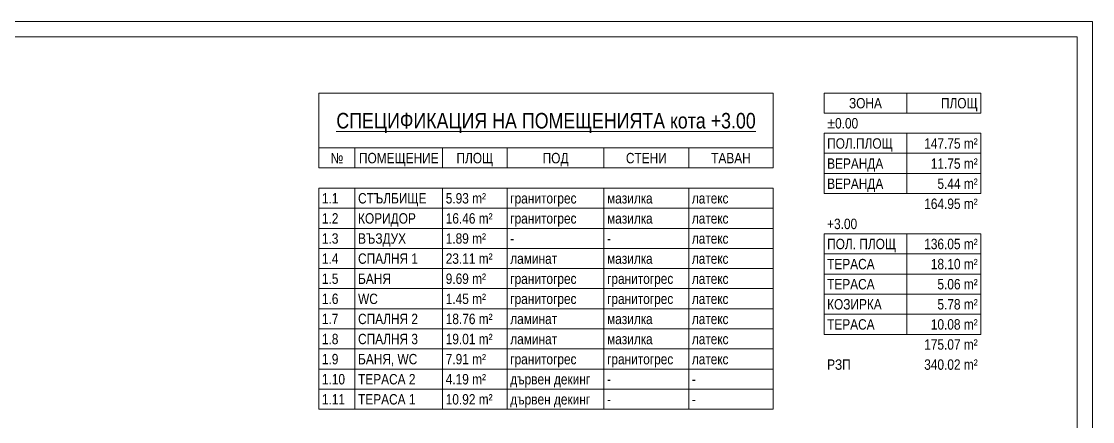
# Model space of a CAD drawing. Header units: centimetres. Extents: x 0 to 25250, y 0 to 2250.
# Drawn here: x 5116 to 6150, y 1714 to 2100 of the extents above; entities that cross this region are included whole.
import ezdxf

# ---------------------------------------------------------------- set-up
doc = ezdxf.new("R2010")
doc.units = ezdxf.units.CM
for name, color, linetype, lineweight in [('A-DETL-THIN', 7, 'Continuous', 9), ('G-ANNO-SCHD', 7, 'Continuous', 9), ('G-ANNO-TTLB', 7, 'Continuous', 9)]:
    doc.layers.add(name, color=color, linetype=linetype, lineweight=lineweight)
doc.styles.add('18_xrefed$0$Arial Narrow_1', font='ARIALN.TTF', dxfattribs={"height": 0.3})
doc.styles.add('18_xrefed$0$Arial Narrow_2', font='ARIALN.TTF', dxfattribs={"height": 0.2})

# ---------------------------------------------------------------- blocks, each defined once
blk = doc.blocks.new('TEC_ОФИЦИАЛНА РАМКА - TEC_ОФИЦИАЛНА РАМКА-2548454-СГРАДА ТИП III - РАЗПРЕДЕЛЕНИЕ _3_00')
at = {"layer": 'G-ANNO-TTLB'}
for p, q in [((41.621, 37.554), (-19.379, 37.554)), ((41.621, -4.446), (41.621, 37.554)), ((-17.129, 37.254), (41.321, 37.254)), ((41.321, 37.254), (41.321, -4.146))]:
    blk.add_line(p, q, dxfattribs=at)

msp = doc.modelspace()

# ---------------------------------------------------------------- block references
at = {"layer": 'G-ANNO-TTLB', "xscale": 50, "yscale": 50, "zscale": 50}
msp.add_blockref('TEC_ОФИЦИАЛНА РАМКА - TEC_ОФИЦИАЛНА РАМКА-2548454-СГРАДА ТИП III - РАЗПРЕДЕЛЕНИЕ _3_00', (4069, 222.3), dxfattribs=at)

# ---------------------------------------------------------------- next in the draw order: linework, layer by layer
at = {"layer": 'A-DETL-THIN'}
for p, q in [((5403.2, 2030.9), (5403.2, 1978)), ((5841.7, 2030.9), (5403.2, 2030.9)), ((5841.7, 1978), (5841.7, 2030.9)), ((5970.8, 2030.9), (5890.8, 2030.9)), ((5890.8, 2030.9), (5890.8, 2011.5)), ((6042.1, 2030.9), (5970.8, 2030.9)), ((5970.8, 2030.9), (5970.8, 2011.5)), ((6042.1, 2030.9), (6042.1, 2011.5)), ((5970.8, 2011.5), (5890.8, 2011.5)), ((6042.1, 2011.5), (5970.8, 2011.5)), ((5970.8, 1992.1), (5890.8, 1992.1)), ((5890.8, 1992.1), (5890.8, 1972.7)), ((6042.1, 1992.1), (5970.8, 1992.1)), ((5970.8, 1992.1), (5970.8, 1972.7)), ((6042.1, 1992.1), (6042.1, 1972.7)), ((5403.2, 1978), (5403.2, 1958.6)), ((5403.2, 1978), (5841.7, 1978)), ((5438.1, 1978), (5438.1, 1958.6)), ((5522.7, 1978), (5522.7, 1958.6)), ((5585, 1978), (5585, 1958.6)), ((5678.4, 1978), (5678.4, 1958.6)), ((5760.2, 1978), (5760.2, 1958.6)), ((5841.7, 1978), (5841.7, 1958.6)), ((5970.8, 1972.7), (5890.8, 1972.7)), ((5890.8, 1972.7), (5890.8, 1953.3)), ((6042.1, 1972.7), (5970.8, 1972.7)), ((5970.8, 1972.7), (5970.8, 1953.3)), ((6042.1, 1972.7), (6042.1, 1953.3)), ((5438.1, 1958.6), (5403.2, 1958.6)), ((5522.7, 1958.6), (5438.1, 1958.6)), ((5585, 1958.6), (5522.7, 1958.6)), ((5678.4, 1958.6), (5585, 1958.6)), ((5760.2, 1958.6), (5678.4, 1958.6)), ((5841.7, 1958.6), (5760.2, 1958.6)), ((5970.8, 1953.3), (5890.8, 1953.3)), ((5890.8, 1953.3), (5890.8, 1933.8)), ((6042.1, 1953.3), (5970.8, 1953.3)), ((5970.8, 1953.3), (5970.8, 1933.8)), ((6042.1, 1953.3), (6042.1, 1933.8)), ((5438.1, 1939.2), (5403.2, 1939.2)), ((5403.2, 1939.2), (5403.2, 1919.7)), ((5522.7, 1939.2), (5438.1, 1939.2)), ((5438.1, 1939.2), (5438.1, 1919.7)), ((5585, 1939.2), (5522.7, 1939.2)), ((5522.7, 1939.2), (5522.7, 1919.7)), ((5678.4, 1939.2), (5585, 1939.2)), ((5585, 1939.2), (5585, 1919.7)), ((5760.2, 1939.2), (5678.4, 1939.2)), ((5678.4, 1939.2), (5678.4, 1919.7)), ((5841.7, 1939.2), (5760.2, 1939.2)), ((5760.2, 1939.2), (5760.2, 1919.7)), ((5841.7, 1939.2), (5841.7, 1919.7)), ((5970.8, 1933.8), (5890.8, 1933.8)), ((6042.1, 1933.8), (5970.8, 1933.8)), ((5438.1, 1919.7), (5403.2, 1919.7)), ((5403.2, 1919.7), (5403.2, 1900.3)), ((5522.7, 1919.7), (5438.1, 1919.7)), ((5438.1, 1919.7), (5438.1, 1900.3)), ((5585, 1919.7), (5522.7, 1919.7)), ((5522.7, 1919.7), (5522.7, 1900.3)), ((5678.4, 1919.7), (5585, 1919.7)), ((5585, 1919.7), (5585, 1900.3)), ((5760.2, 1919.7), (5678.4, 1919.7)), ((5678.4, 1919.7), (5678.4, 1900.3)), ((5841.7, 1919.7), (5760.2, 1919.7)), ((5760.2, 1919.7), (5760.2, 1900.3)), ((5841.7, 1919.7), (5841.7, 1900.3)), ((5438.1, 1900.3), (5403.2, 1900.3)), ((5403.2, 1900.3), (5403.2, 1880.9)), ((5522.7, 1900.3), (5438.1, 1900.3)), ((5438.1, 1900.3), (5438.1, 1880.9)), ((5585, 1900.3), (5522.7, 1900.3)), ((5522.7, 1900.3), (5522.7, 1880.9)), ((5678.4, 1900.3), (5585, 1900.3)), ((5585, 1900.3), (5585, 1880.9)), ((5760.2, 1900.3), (5678.4, 1900.3)), ((5678.4, 1900.3), (5678.4, 1880.9)), ((5841.7, 1900.3), (5760.2, 1900.3)), ((5760.2, 1900.3), (5760.2, 1880.9)), ((5841.7, 1900.3), (5841.7, 1880.9)), ((5970.8, 1895), (5890.8, 1895)), ((5890.8, 1895), (5890.8, 1875.6)), ((6042.1, 1895), (5970.8, 1895)), ((5970.8, 1895), (5970.8, 1875.6)), ((6042.1, 1895), (6042.1, 1875.6)), ((5438.1, 1880.9), (5403.2, 1880.9)), ((5403.2, 1880.9), (5403.2, 1861.5)), ((5522.7, 1880.9), (5438.1, 1880.9)), ((5438.1, 1880.9), (5438.1, 1861.5)), ((5585, 1880.9), (5522.7, 1880.9)), ((5522.7, 1880.9), (5522.7, 1861.5)), ((5678.4, 1880.9), (5585, 1880.9)), ((5585, 1880.9), (5585, 1861.5)), ((5760.2, 1880.9), (5678.4, 1880.9)), ((5678.4, 1880.9), (5678.4, 1861.5)), ((5841.7, 1880.9), (5760.2, 1880.9)), ((5760.2, 1880.9), (5760.2, 1861.5)), ((5841.7, 1880.9), (5841.7, 1861.5)), ((5970.8, 1875.6), (5890.8, 1875.6)), ((5890.8, 1875.6), (5890.8, 1856.2)), ((6042.1, 1875.6), (5970.8, 1875.6)), ((5970.8, 1875.6), (5970.8, 1856.2)), ((6042.1, 1875.6), (6042.1, 1856.2)), ((5438.1, 1861.5), (5403.2, 1861.5)), ((5403.2, 1861.5), (5403.2, 1842.1)), ((5522.7, 1861.5), (5438.1, 1861.5)), ((5438.1, 1861.5), (5438.1, 1842.1)), ((5585, 1861.5), (5522.7, 1861.5)), ((5522.7, 1861.5), (5522.7, 1842.1)), ((5678.4, 1861.5), (5585, 1861.5)), ((5585, 1861.5), (5585, 1842.1)), ((5760.2, 1861.5), (5678.4, 1861.5)), ((5678.4, 1861.5), (5678.4, 1842.1)), ((5841.7, 1861.5), (5760.2, 1861.5)), ((5760.2, 1861.5), (5760.2, 1842.1)), ((5841.7, 1861.5), (5841.7, 1842.1)), ((5970.8, 1856.2), (5890.8, 1856.2)), ((5890.8, 1856.2), (5890.8, 1836.8)), ((6042.1, 1856.2), (5970.8, 1856.2)), ((5970.8, 1856.2), (5970.8, 1836.8)), ((6042.1, 1856.2), (6042.1, 1836.8)), ((5438.1, 1842.1), (5403.2, 1842.1)), ((5403.2, 1842.1), (5403.2, 1822.7)), ((5522.7, 1842.1), (5438.1, 1842.1)), ((5438.1, 1842.1), (5438.1, 1822.7)), ((5585, 1842.1), (5522.7, 1842.1)), ((5522.7, 1842.1), (5522.7, 1822.7)), ((5678.4, 1842.1), (5585, 1842.1)), ((5585, 1842.1), (5585, 1822.7)), ((5760.2, 1842.1), (5678.4, 1842.1)), ((5678.4, 1842.1), (5678.4, 1822.7)), ((5841.7, 1842.1), (5760.2, 1842.1)), ((5760.2, 1842.1), (5760.2, 1822.7)), ((5841.7, 1842.1), (5841.7, 1822.7)), ((5970.8, 1836.8), (5890.8, 1836.8)), ((5890.8, 1836.8), (5890.8, 1817.4)), ((6042.1, 1836.8), (5970.8, 1836.8)), ((5970.8, 1836.8), (5970.8, 1817.4)), ((6042.1, 1836.8), (6042.1, 1817.4)), ((5438.1, 1822.7), (5403.2, 1822.7)), ((5403.2, 1822.7), (5403.2, 1803.3)), ((5522.7, 1822.7), (5438.1, 1822.7)), ((5438.1, 1822.7), (5438.1, 1803.3)), ((5585, 1822.7), (5522.7, 1822.7)), ((5522.7, 1822.7), (5522.7, 1803.3)), ((5678.4, 1822.7), (5585, 1822.7)), ((5585, 1822.7), (5585, 1803.3)), ((5760.2, 1822.7), (5678.4, 1822.7)), ((5678.4, 1822.7), (5678.4, 1803.3)), ((5841.7, 1822.7), (5760.2, 1822.7)), ((5760.2, 1822.7), (5760.2, 1803.3)), ((5841.7, 1822.7), (5841.7, 1803.3)), ((5970.8, 1817.4), (5890.8, 1817.4)), ((5890.8, 1817.4), (5890.8, 1798)), ((6042.1, 1817.4), (5970.8, 1817.4)), ((5970.8, 1817.4), (5970.8, 1798)), ((6042.1, 1817.4), (6042.1, 1798)), ((5438.1, 1803.3), (5403.2, 1803.3)), ((5403.2, 1803.3), (5403.2, 1783.9)), ((5522.7, 1803.3), (5438.1, 1803.3)), ((5438.1, 1803.3), (5438.1, 1783.9)), ((5585, 1803.3), (5522.7, 1803.3)), ((5522.7, 1803.3), (5522.7, 1783.9)), ((5678.4, 1803.3), (5585, 1803.3)), ((5585, 1803.3), (5585, 1783.9)), ((5760.2, 1803.3), (5678.4, 1803.3)), ((5678.4, 1803.3), (5678.4, 1783.9)), ((5841.7, 1803.3), (5760.2, 1803.3)), ((5760.2, 1803.3), (5760.2, 1783.9)), ((5841.7, 1803.3), (5841.7, 1783.9)), ((5970.8, 1798), (5890.8, 1798)), ((6042.1, 1798), (5970.8, 1798)), ((5438.1, 1783.9), (5403.2, 1783.9)), ((5403.2, 1783.9), (5403.2, 1764.5)), ((5522.7, 1783.9), (5438.1, 1783.9)), ((5438.1, 1783.9), (5438.1, 1764.5)), ((5585, 1783.9), (5522.7, 1783.9)), ((5522.7, 1783.9), (5522.7, 1764.5)), ((5678.4, 1783.9), (5585, 1783.9)), ((5585, 1783.9), (5585, 1764.5)), ((5760.2, 1783.9), (5678.4, 1783.9)), ((5678.4, 1783.9), (5678.4, 1764.5)), ((5841.7, 1783.9), (5760.2, 1783.9)), ((5760.2, 1783.9), (5760.2, 1764.5)), ((5841.7, 1783.9), (5841.7, 1764.5)), ((5438.1, 1764.5), (5403.2, 1764.5)), ((5403.2, 1764.5), (5403.2, 1745.1)), ((5522.7, 1764.5), (5438.1, 1764.5)), ((5438.1, 1764.5), (5438.1, 1745.1)), ((5585, 1764.5), (5522.7, 1764.5)), ((5522.7, 1764.5), (5522.7, 1745.1)), ((5678.4, 1764.5), (5585, 1764.5)), ((5585, 1764.5), (5585, 1745.1)), ((5760.2, 1764.5), (5678.4, 1764.5)), ((5678.4, 1764.5), (5678.4, 1745.1)), ((5841.7, 1764.5), (5760.2, 1764.5)), ((5760.2, 1764.5), (5760.2, 1745.1)), ((5841.7, 1764.5), (5841.7, 1745.1)), ((5438.1, 1745.1), (5403.2, 1745.1)), ((5403.2, 1745.1), (5403.2, 1725.7)), ((5522.7, 1745.1), (5438.1, 1745.1)), ((5438.1, 1745.1), (5438.1, 1725.7)), ((5585, 1745.1), (5522.7, 1745.1)), ((5522.7, 1745.1), (5522.7, 1725.7)), ((5678.4, 1745.1), (5585, 1745.1)), ((5585, 1745.1), (5585, 1725.7)), ((5760.2, 1745.1), (5678.4, 1745.1)), ((5678.4, 1745.1), (5678.4, 1725.7)), ((5841.7, 1745.1), (5760.2, 1745.1)), ((5760.2, 1745.1), (5760.2, 1725.7)), ((5841.7, 1745.1), (5841.7, 1725.7)), ((5438.1, 1725.7), (5403.2, 1725.7)), ((5522.7, 1725.7), (5438.1, 1725.7)), ((5585, 1725.7), (5522.7, 1725.7)), ((5678.4, 1725.7), (5585, 1725.7)), ((5760.2, 1725.7), (5678.4, 1725.7)), ((5841.7, 1725.7), (5760.2, 1725.7))]:
    msp.add_line(p, q, dxfattribs=at)

# ---------------------------------------------------------------- next in the draw order: texts
at = {"layer": 'G-ANNO-SCHD', "line_spacing_factor": 0.974696}
for s, insert, char_height, width, attachment_point, style in [('ЗОНА', (5930.8, 2026.1), 10, 38.192, 2, '18_xrefed$0$Arial Narrow_2'), ('ПЛОЩ', (6039.1, 2026.1), 10, 42.613, 3, '18_xrefed$0$Arial Narrow_2'), ('\\LСПЕЦИФИКАЦИЯ НА ПОМЕЩЕНИЯТА кота +3.00', (5622.5, 2011.7), 15, 486.857, 2, '18_xrefed$0$Arial Narrow_1'), ('±0.00', (5893.8, 2006.7), 10, 35.859, 1, '18_xrefed$0$Arial Narrow_2'), ('ПОЛ.ПЛОЩ', (5893.8, 1987.2), 10, 76.139, 1, '18_xrefed$0$Arial Narrow_2'), ('147.75 m\\fArial Narrow|b0|i0|c238|p34|;²', (6039.1, 1987.2), 10, 61.771, 3, '18_xrefed$0$Arial Narrow_2'), ('\\fArial Narrow|b0|i0|c204|p34|;№', (5420.7, 1973.1), 10, 14.859, 2, '18_xrefed$0$Arial Narrow_2'), ('ПОМЕЩЕНИЕ', (5480.4, 1973.1), 10, 92.594, 2, '18_xrefed$0$Arial Narrow_2'), ('ПЛОЩ', (5553.8, 1973.1), 10, 42.613, 2, '18_xrefed$0$Arial Narrow_2'), ('ПОД', (5631.7, 1973.1), 10, 29.964, 2, '18_xrefed$0$Arial Narrow_2'), ('СТЕНИ', (5719.3, 1973.1), 10, 47.525, 2, '18_xrefed$0$Arial Narrow_2'), ('ТАВАН', (5801, 1973.1), 10, 46.052, 2, '18_xrefed$0$Arial Narrow_2'), ('ВЕРАНДА', (5893.8, 1967.8), 10, 65.332, 1, '18_xrefed$0$Arial Narrow_2'), ('11.75 m\\fArial Narrow|b0|i0|c238|p34|;²', (6039.1, 1967.8), 10, 54.157, 3, '18_xrefed$0$Arial Narrow_2'), ('ВЕРАНДА', (5893.8, 1948.4), 10, 65.332, 1, '18_xrefed$0$Arial Narrow_2'), ('5.44 m\\fArial Narrow|b0|i0|c238|p34|;²', (6039.1, 1948.4), 10, 46.543, 3, '18_xrefed$0$Arial Narrow_2'), ('1.1', (5406.2, 1934.3), 10, 19.035, 1, '18_xrefed$0$Arial Narrow_2'), ('СТЪЛБИЩЕ', (5441.1, 1934.3), 10, 79.577, 1, '18_xrefed$0$Arial Narrow_2'), ('5.93 m\\fArial Narrow|b0|i0|c238|p34|;²', (5525.7, 1934.3), 10, 46.543, 1, '18_xrefed$0$Arial Narrow_2'), ('гранитогрес', (5588, 1934.3), 10, 76.63, 1, '18_xrefed$0$Arial Narrow_2'), ('мазилка', (5681.4, 1934.3), 10, 52.683, 1, '18_xrefed$0$Arial Narrow_2'), ('латекс', (5763.2, 1934.3), 10, 42.367, 1, '18_xrefed$0$Arial Narrow_2'), ('164.95 m\\fArial Narrow|b0|i0|c238|p34|;²', (6039.1, 1929), 10, 61.771, 3, '18_xrefed$0$Arial Narrow_2'), ('1.2', (5406.2, 1914.9), 10, 19.035, 1, '18_xrefed$0$Arial Narrow_2'), ('КОРИДОР', (5441.1, 1914.9), 10, 67.051, 1, '18_xrefed$0$Arial Narrow_2'), ('16.46 m\\fArial Narrow|b0|i0|c238|p34|;²', (5525.7, 1914.9), 10, 54.157, 1, '18_xrefed$0$Arial Narrow_2'), ('гранитогрес', (5588, 1914.9), 10, 76.63, 1, '18_xrefed$0$Arial Narrow_2'), ('мазилка', (5681.4, 1914.9), 10, 52.683, 1, '18_xrefed$0$Arial Narrow_2'), ('латекс', (5763.2, 1914.9), 10, 42.367, 1, '18_xrefed$0$Arial Narrow_2'), ('+3.00', (5893.8, 1909.6), 10, 34.754, 1, '18_xrefed$0$Arial Narrow_2'), ('1.3', (5406.2, 1895.5), 10, 19.035, 1, '18_xrefed$0$Arial Narrow_2'), ('ВЪЗДУХ', (5441.1, 1895.5), 10, 55.753, 1, '18_xrefed$0$Arial Narrow_2'), ('1.89 m\\fArial Narrow|b0|i0|c238|p34|;²', (5525.7, 1895.5), 10, 46.543, 1, '18_xrefed$0$Arial Narrow_2'), ('латекс', (5763.2, 1895.5), 10, 42.367, 1, '18_xrefed$0$Arial Narrow_2'), ('\\fArial Narrow|b0|i0|c204|p34|;-', (5588, 1895.5), 10, 4.544, 1, '18_xrefed$0$Arial Narrow_2'), ('\\fArial Narrow|b0|i0|c204|p34|;-', (5681.4, 1895.5), 10, 4.544, 1, '18_xrefed$0$Arial Narrow_2'), ('ПОЛ. ПЛОЩ', (5893.8, 1890.2), 10, 79.946, 1, '18_xrefed$0$Arial Narrow_2'), ('136.05 m\\fArial Narrow|b0|i0|c238|p34|;²', (6039.1, 1890.2), 10, 61.771, 3, '18_xrefed$0$Arial Narrow_2'), ('1.4', (5406.2, 1876.1), 10, 19.035, 1, '18_xrefed$0$Arial Narrow_2'), ('СПАЛНЯ 1', (5441.1, 1876.1), 10, 69.507, 1, '18_xrefed$0$Arial Narrow_2'), ('23.11 m\\fArial Narrow|b0|i0|c238|p34|;²', (5525.7, 1876.1), 10, 54.157, 1, '18_xrefed$0$Arial Narrow_2'), ('ламинат', (5588, 1876.1), 10, 54.279, 1, '18_xrefed$0$Arial Narrow_2'), ('мазилка', (5681.4, 1876.1), 10, 52.683, 1, '18_xrefed$0$Arial Narrow_2'), ('латекс', (5763.2, 1876.1), 10, 42.367, 1, '18_xrefed$0$Arial Narrow_2'), ('ТЕРАСА', (5893.8, 1870.8), 10, 55.262, 1, '18_xrefed$0$Arial Narrow_2'), ('18.10 m\\fArial Narrow|b0|i0|c238|p34|;²', (6039.1, 1870.8), 10, 54.157, 3, '18_xrefed$0$Arial Narrow_2'), ('1.5', (5406.2, 1856.7), 10, 19.035, 1, '18_xrefed$0$Arial Narrow_2'), ('БАНЯ', (5441.1, 1856.7), 10, 38.192, 1, '18_xrefed$0$Arial Narrow_2'), ('9.69 m\\fArial Narrow|b0|i0|c238|p34|;²', (5525.7, 1856.7), 10, 46.543, 1, '18_xrefed$0$Arial Narrow_2'), ('гранитогрес', (5588, 1856.7), 10, 76.63, 1, '18_xrefed$0$Arial Narrow_2'), ('гранитогрес', (5681.4, 1856.7), 10, 76.63, 1, '18_xrefed$0$Arial Narrow_2'), ('латекс', (5763.2, 1856.7), 10, 42.367, 1, '18_xrefed$0$Arial Narrow_2'), ('ТЕРАСА', (5893.8, 1851.4), 10, 55.262, 1, '18_xrefed$0$Arial Narrow_2'), ('5.06 m\\fArial Narrow|b0|i0|c238|p34|;²', (6039.1, 1851.4), 10, 46.543, 3, '18_xrefed$0$Arial Narrow_2'), ('1.6', (5406.2, 1837.3), 10, 19.035, 1, '18_xrefed$0$Arial Narrow_2'), ('WC', (5441.1, 1837.3), 10, 22.964, 1, '18_xrefed$0$Arial Narrow_2'), ('1.45 m\\fArial Narrow|b0|i0|c238|p34|;²', (5525.7, 1837.3), 10, 46.543, 1, '18_xrefed$0$Arial Narrow_2'), ('гранитогрес', (5588, 1837.3), 10, 76.63, 1, '18_xrefed$0$Arial Narrow_2'), ('гранитогрес', (5681.4, 1837.3), 10, 76.63, 1, '18_xrefed$0$Arial Narrow_2'), ('латекс', (5763.2, 1837.3), 10, 42.367, 1, '18_xrefed$0$Arial Narrow_2'), ('КОЗИРКА', (5893.8, 1832), 10, 63.367, 1, '18_xrefed$0$Arial Narrow_2'), ('5.78 m\\fArial Narrow|b0|i0|c238|p34|;²', (6039.1, 1832), 10, 46.543, 3, '18_xrefed$0$Arial Narrow_2'), ('1.7', (5406.2, 1817.9), 10, 19.035, 1, '18_xrefed$0$Arial Narrow_2'), ('СПАЛНЯ 2', (5441.1, 1817.9), 10, 69.507, 1, '18_xrefed$0$Arial Narrow_2'), ('18.76 m\\fArial Narrow|b0|i0|c238|p34|;²', (5525.7, 1817.9), 10, 54.157, 1, '18_xrefed$0$Arial Narrow_2'), ('ламинат', (5588, 1817.9), 10, 54.279, 1, '18_xrefed$0$Arial Narrow_2'), ('мазилка', (5681.4, 1817.9), 10, 52.683, 1, '18_xrefed$0$Arial Narrow_2'), ('латекс', (5763.2, 1817.9), 10, 42.367, 1, '18_xrefed$0$Arial Narrow_2'), ('ТЕРАСА', (5893.8, 1812.6), 10, 55.262, 1, '18_xrefed$0$Arial Narrow_2'), ('10.08 m\\fArial Narrow|b0|i0|c238|p34|;²', (6039.1, 1812.6), 10, 54.157, 3, '18_xrefed$0$Arial Narrow_2'), ('1.8', (5406.2, 1798.5), 10, 19.035, 1, '18_xrefed$0$Arial Narrow_2'), ('СПАЛНЯ 3', (5441.1, 1798.5), 10, 69.507, 1, '18_xrefed$0$Arial Narrow_2'), ('19.01 m\\fArial Narrow|b0|i0|c238|p34|;²', (5525.7, 1798.5), 10, 54.157, 1, '18_xrefed$0$Arial Narrow_2'), ('ламинат', (5588, 1798.5), 10, 54.279, 1, '18_xrefed$0$Arial Narrow_2'), ('мазилка', (5681.4, 1798.5), 10, 52.683, 1, '18_xrefed$0$Arial Narrow_2'), ('латекс', (5763.2, 1798.5), 10, 42.367, 1, '18_xrefed$0$Arial Narrow_2'), ('175.07 m\\fArial Narrow|b0|i0|c238|p34|;²', (6039.1, 1793.2), 10, 61.771, 3, '18_xrefed$0$Arial Narrow_2'), ('1.9', (5406.2, 1779.1), 10, 19.035, 1, '18_xrefed$0$Arial Narrow_2'), ('БАНЯ, WC', (5441.1, 1779.1), 10, 68.77, 1, '18_xrefed$0$Arial Narrow_2'), ('7.91 m\\fArial Narrow|b0|i0|c238|p34|;²', (5525.7, 1779.1), 10, 46.543, 1, '18_xrefed$0$Arial Narrow_2'), ('гранитогрес', (5588, 1779.1), 10, 76.63, 1, '18_xrefed$0$Arial Narrow_2'), ('гранитогрес', (5681.4, 1779.1), 10, 76.63, 1, '18_xrefed$0$Arial Narrow_2'), ('латекс', (5763.2, 1779.1), 10, 42.367, 1, '18_xrefed$0$Arial Narrow_2'), ('РЗП', (5893.8, 1773.8), 10, 27.508, 1, '18_xrefed$0$Arial Narrow_2'), ('340.02 m\\fArial Narrow|b0|i0|c238|p34|;²', (6039.1, 1773.8), 10, 61.771, 3, '18_xrefed$0$Arial Narrow_2'), ('1.10', (5406.2, 1759.7), 10, 26.649, 1, '18_xrefed$0$Arial Narrow_2'), ('ТЕРАСА 2', (5441.1, 1759.7), 10, 66.683, 1, '18_xrefed$0$Arial Narrow_2'), ('4.19 m\\fArial Narrow|b0|i0|c238|p34|;²', (5525.7, 1759.7), 10, 46.543, 1, '18_xrefed$0$Arial Narrow_2'), ('дървен декинг', (5588, 1759.7), 10, 92.594, 1, '18_xrefed$0$Arial Narrow_2'), ('\\fArial Narrow|b0|i0|c204|p34|;-', (5681.4, 1759.7), 10, 4.544, 1, '18_xrefed$0$Arial Narrow_2'), ('\\fArial Narrow|b0|i0|c204|p34|;-', (5763.2, 1759.7), 10, 4.544, 1, '18_xrefed$0$Arial Narrow_2'), ('1.11', (5406.2, 1740.3), 10, 26.649, 1, '18_xrefed$0$Arial Narrow_2'), ('ТЕРАСА 1', (5441.1, 1740.3), 10, 66.683, 1, '18_xrefed$0$Arial Narrow_2'), ('10.92 m\\fArial Narrow|b0|i0|c238|p34|;²', (5525.7, 1740.3), 10, 54.157, 1, '18_xrefed$0$Arial Narrow_2'), ('дървен декинг', (5588, 1740.3), 10, 92.594, 1, '18_xrefed$0$Arial Narrow_2'), ('\\fArial Narrow|b0|i0|c204|p34|;-', (5681.4, 1740.3), 10, 4.544, 1, '18_xrefed$0$Arial Narrow_2'), ('\\fArial Narrow|b0|i0|c204|p34|;-', (5763.2, 1740.3), 10, 4.544, 1, '18_xrefed$0$Arial Narrow_2')]:
    msp.add_mtext(s, dxfattribs=dict(at, insert=insert, char_height=char_height, width=width, attachment_point=attachment_point, style=style))

doc.saveas('drawing.dxf')
